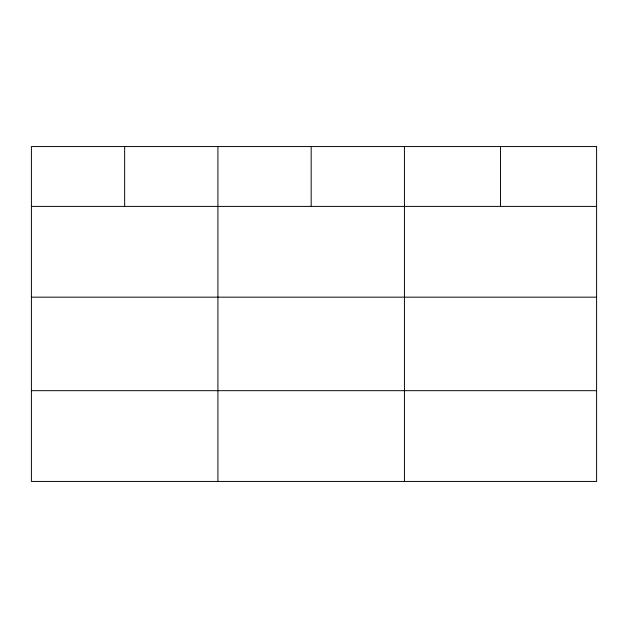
<?xml version="1.0" encoding="UTF-8"?>
<svg xmlns="http://www.w3.org/2000/svg" width="628" height="628" viewBox="0 0 628 628"><rect width="100%" height="100%" fill="white"/><g stroke="black" fill="none" stroke-linecap="round" stroke-linejoin="round"><path stroke-width="0.94" d="M31.4 206.4L596.6 206.4M31.4 297.162L596.6 297.162M31.4 390.679L596.6 390.679M500.516 146.559L500.516 206.4M404.432 146.559L404.432 481.44M311.174 146.559L311.174 206.4M217.916 146.559L217.916 481.44M124.658 146.559L124.658 206.4M596.6 146.559L31.4 146.559L31.4 481.44L596.6 481.44L596.6 146.559"/></g></svg>
